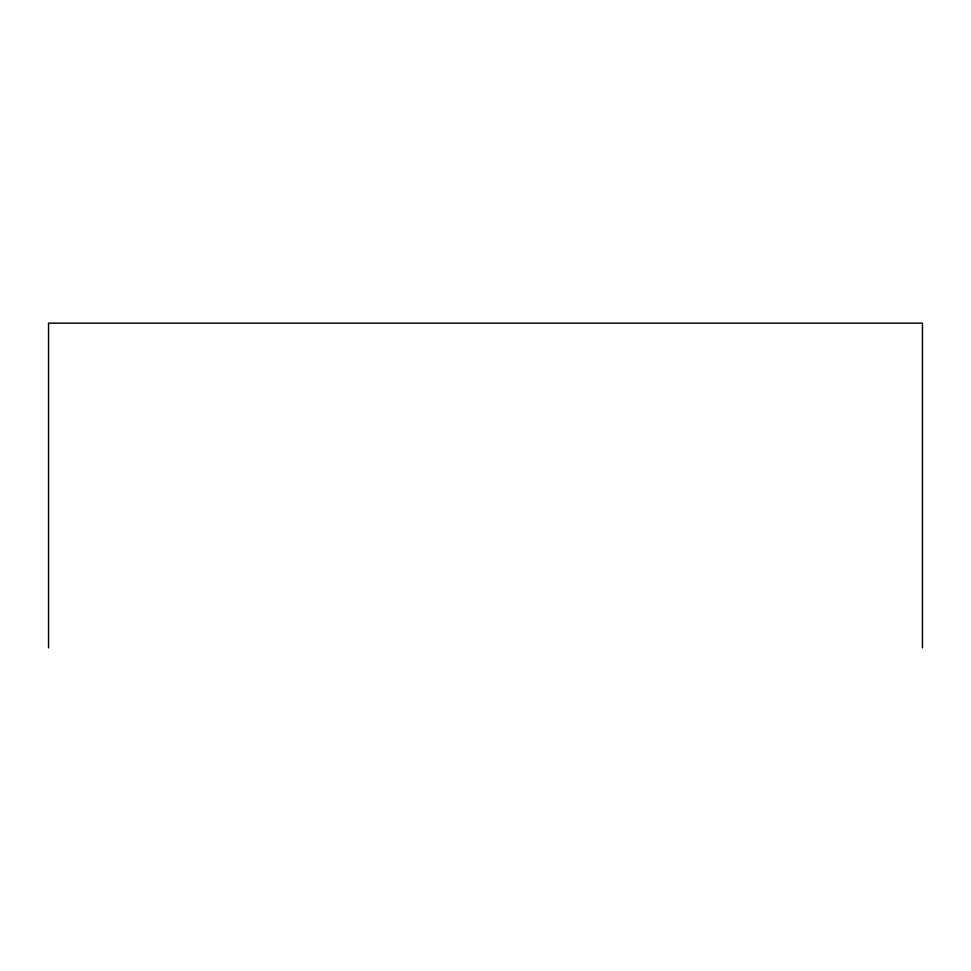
<?xml version="1.0" encoding="UTF-8"?>
<svg xmlns="http://www.w3.org/2000/svg" width="971" height="971" viewBox="0 0 971 971"><rect width="100%" height="100%" fill="white"/><g stroke="black" fill="none" stroke-linecap="round" stroke-linejoin="round"><path stroke-width="1.46" d="M922.45 647.851L922.45 323.149L48.55 323.149L48.55 647.851"/></g></svg>
